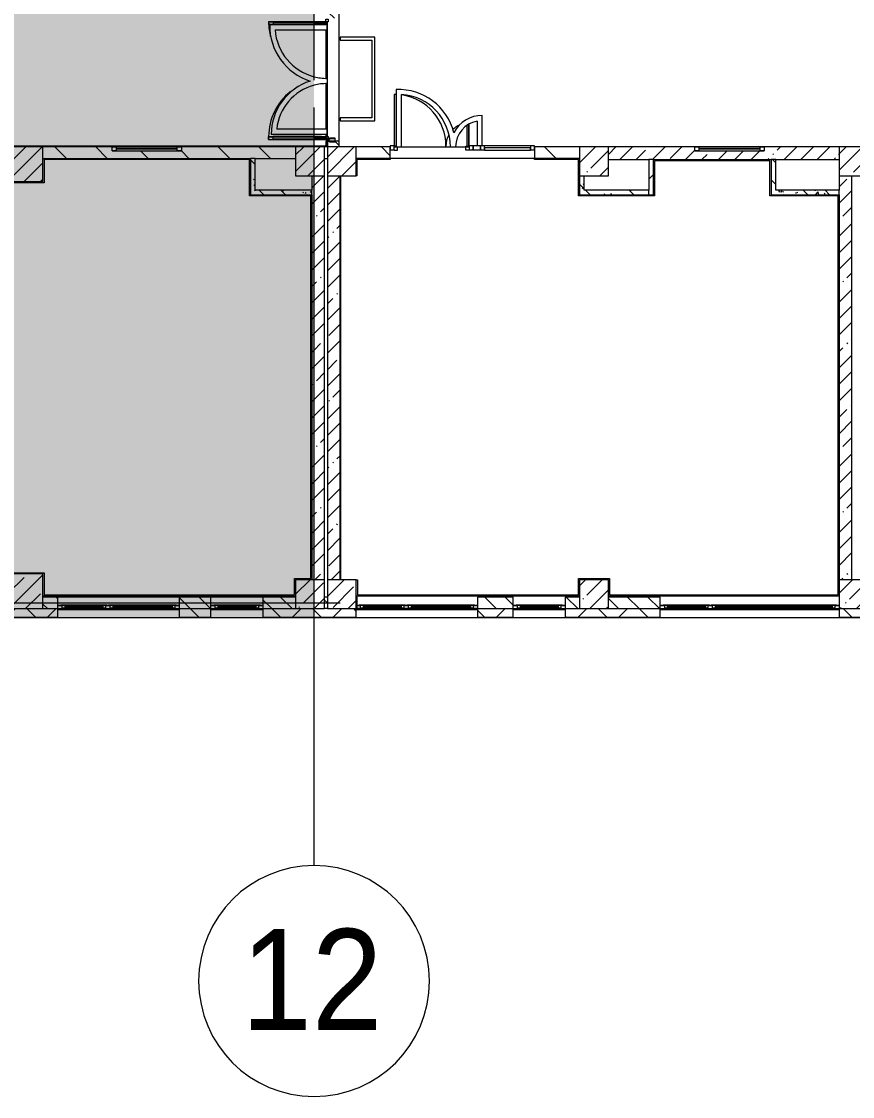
# Model space of a CAD drawing. Header units: millimetres. Extents: x -5524 to 188508, y -8553 to 29000.
# Drawn here: x 94738 to 109138, y -8553 to 10073 of the extents above; entities that cross this region are included whole.
import ezdxf

# ---------------------------------------------------------------- set-up
doc = ezdxf.new("R2010")
doc.units = ezdxf.units.MM
doc.linetypes.add('Осевая', pattern=[3175, 635, -476.25, 1587.5, -476.25])
doc.layers.add('A-DETL-GENF-2', color=7, linetype='Continuous', lineweight=9, true_color=0xc0c0c0, transparency=0.4)
for name, color, linetype, lineweight, true_color in [('A-DETL-GENF-3', 7, 'Continuous', 5, 0xb7b7b7), ('A-DETL-GENF-4', 7, 'Continuous', 5, 0xaaaaaa), ('A-DETL-GENF-5', 7, 'Continuous', 5, 0xe2e2e2), ('A-DOOR-4', 7, 'Continuous', 5, 0xaaaaaa), ('A-DOOR-5', 7, 'Continuous', 5, 0xe2e2e2), ('A-DOOR-6', 7, 'Continuous', 5, 0xb7b7b7), ('A-FLOR-1', 7, 'Continuous', 5, 0xb7b7b7), ('A-FLOR-2', 7, 'Continuous', 5, 0xaaaaaa), ('A-GLAZ-3', 7, 'Continuous', 5, 0x737373), ('A-WALL-3', 7, 'Continuous', 5, 0x737373), ('A-WALL-4', 7, 'Continuous', 9, 0x737373), ('I-WALL-3', 7, 'Continuous', 5, 0x737373), ('I-WALL-4', 7, 'Continuous', 5, 0x787878), ('S-COLS-1', 7, 'Continuous', 5, 0x737373)]:
    doc.layers.add(name, color=color, linetype=linetype, lineweight=lineweight, true_color=true_color)
for name, color, linetype, lineweight in [('A-GLAZ-2', 7, 'Continuous', 5), ('A-GLAZ-CURT-2', 7, 'Continuous', 5), ('A-GLAZ-CWMG-2', 7, 'Continuous', 5), ('A-WALL', 7, 'Continuous', 9), ('A-WALL-2', 7, 'Continuous', 5), ('I-WALL-2', 7, 'Continuous', 5), ('S-COLS-2', 7, 'Continuous', 5), ('Оси', 7, 'Continuous', 9), ('Оси-1', 7, 'Continuous', 20), ('Оси-2', 7, 'Осевая', 9)]:
    doc.layers.add(name, color=color, linetype=linetype, lineweight=lineweight)
doc.styles.add('Arial_1', font='arial.ttf', dxfattribs={"width": 0.9, "height": 1750})
pattern_1 = [(135, (61498, 0), (-176.7767, -176.7767), [])]
pattern_2 = [(45, (61498, 0), (-353.5534, 353.5534), []), (135, (61498, 0), (-353.5534, -353.5534), [])]
pattern_3 = [(45, (61498, 0), (-285.123, 285.123), []), (45, (61783.12, 0), (-285.123, 285.123), [504.031, -100.806, 16.764, -84.042])]
pattern_4 = [(135, (61498, 0), (-377.171, -377.171), [533.4, -88.9, 17.78, -88.9]), (135, (61498, 376.94), (-377.171, -377.171), []), (50, (61498, 0), (637.6445, -55.7866), [66.675, -733.425]), (355, (61498, 0), (-123.349, 668.699), [53.34, -586.74]), (100.451, (61551.14, -4.65), (514.299, 612.908), [56.665, -623.315]), (46.184, (61498, 177.8), (948.776, -147.15), [100.012, -1100.137]), (96.636, (61577.1, 165.5), (830.909, 865.997), [84.998, -934.973]), (351.184, (61498, 177.8), (830.918, 865.988), [80.01, -880.11]), (21, (61586.9, 133.35), (530.6506, -357.928), [66.675, -733.425]), (326, (61586.9, 133.35), (216.308, 644.6585), [53.34, -586.74]), (71.451, (61631.1, 103.5), (746.9596, 286.724), [56.665, -623.315]), (37.5, (61498, 0), (10.8105, 295.9426), [16.764, -562.864, 16.764, -578.866, -588.962]), (37.5, (61498, 0), (10.8105, 295.9426), [-1175.258, 16.764, -572.198]), (7.5, (61498, 0), (233.8692, 350.6318), [16.764, -322.834, 16.764, -549.529, -224.472]), (7.5, (61498, 0), (233.8692, 350.6318), [-905.891, 16.764, -207.708]), (327.5, (61299.75, 0), (474.5678, -20.0513), [16.764, -205.486, 16.764, -676.656, -920.115]), (327.5, (61299.75, 0), (474.5678, -20.0513), [-915.67, 16.764, -903.351]), (317.5, (61210.85, 0), (518.452, 88.9934), [16.764, -272.161, 16.764, -443.738, -653.415]), (317.5, (61210.85, 0), (518.452, 88.9934), [-749.427, 16.764, -636.651])]
pattern_5 = [(45, (-38240, -150), (-285.123, 285.123), []), (45, (-37954.88, -150), (-285.123, 285.123), [504.031, -100.806, 16.764, -84.042])]
pattern_6 = [(45, (-38240, -7650), (-285.123, 285.123), []), (45, (-37954.88, -7650), (-285.123, 285.123), [504.031, -100.806, 16.764, -84.042])]
pattern_7 = [(135, (61498, 0), (-353.5534, -353.5534), [])]

# ---------------------------------------------------------------- blocks, each defined once
blk = doc.blocks.new('BSC_Колонна _Прямоугольная - 500х500-23286270-3_6_1_птичка')
at = {"layer": 'S-COLS-2'}
h = blk.add_hatch(dxfattribs=at)
h.set_pattern_fill('FP_43', color=256, style=0, pattern_type=2)
h.set_pattern_definition([(45, (-38790, -7650), (-285.123, 285.123), []), (45, (-38504.88, -7650), (-285.123, 285.123), [504.031, -100.806, 16.764, -84.042])])
h.paths.add_polyline_path([(-250, -250), (250, -250), (250, 250), (-250, 250), (-250, 101)])
for p, q in [((250, 250), (-250, 250)), ((-250, 250), (-250, -250)), ((250, -250), (250, 250)), ((-250, -250), (250, -250))]:
    blk.add_line(p, q, dxfattribs=at)
blk = doc.blocks.new('BSC_Колонна _Прямоугольная - 500х500-V31-3_6_1_птичка')
at = {"layer": 'S-COLS-2'}
h = blk.add_hatch(dxfattribs=at)
h.set_pattern_fill('FP_44', color=256, style=0, pattern_type=2)
h.set_pattern_definition([(45, (-43160, -7650), (-285.123, 285.123), []), (45, (-42874.88, -7650), (-285.123, 285.123), [504.031, -100.806, 16.764, -84.042])])
h.paths.add_polyline_path([(250, -250), (250, 250), (-250, 250), (-250, -250)])
for p, q in [((250, 250), (-250, 250)), ((-250, 250), (-250, -250)), ((250, -250), (250, 250)), ((-250, -250), (250, -250))]:
    blk.add_line(p, q, dxfattribs=at)
blk = doc.blocks.new('BSC_Колонна _Прямоугольная - 500х500-V32-3_6_1_птичка')
at = {"layer": 'S-COLS-2'}
h = blk.add_hatch(dxfattribs=at)
h.set_pattern_fill('FP_45', color=256, style=0, pattern_type=2)
h.set_pattern_definition([(45, (-47660, -7650), (-285.123, 285.123), []), (45, (-47374.88, -7650), (-285.123, 285.123), [504.031, -100.806, 16.764, -84.042])])
h.paths.add_polyline_path([(250, -250), (250, 250), (-250, 250), (-250, -250), (-115, -250)])
for p, q in [((250, 250), (-250, 250)), ((-250, 250), (-250, -250)), ((250, -250), (250, 250)), ((-250, -250), (250, -250))]:
    blk.add_line(p, q, dxfattribs=at)
blk = doc.blocks.new('BSC_Колонна _Прямоугольная - 500х500-V37-3_6_1_птичка')
at = {"layer": 'S-COLS-2'}
h = blk.add_hatch(dxfattribs=at)
h.set_pattern_fill('FP_50', color=256, style=0, pattern_type=2)
h.set_pattern_definition([(45, (-38790, -150), (-285.123, 285.123), []), (45, (-38504.88, -150), (-285.123, 285.123), [504.031, -100.806, 16.764, -84.042])])
h.paths.add_polyline_path([(250, -250), (250, 250), (-250, 250), (-250, -250)])
for p, q in [((250, 250), (-250, 250)), ((-250, 250), (-250, -250)), ((250, -250), (250, 250)), ((-250, -250), (250, -250))]:
    blk.add_line(p, q, dxfattribs=at)
blk = doc.blocks.new('BSC_Колонна _Прямоугольная - 500х500-V38-3_6_1_птичка')
at = {"layer": 'S-COLS-2'}
h = blk.add_hatch(dxfattribs=at)
h.set_pattern_fill('FP_51', color=256, style=0, pattern_type=2)
h.set_pattern_definition([(45, (-43160, -150), (-285.123, 285.123), []), (45, (-42874.88, -150), (-285.123, 285.123), [504.031, -100.806, 16.764, -84.042])])
h.paths.add_polyline_path([(250, -250), (250, 250), (-250, 250), (-250, -250)])
for p, q in [((250, 250), (-250, 250)), ((-250, 250), (-250, -250)), ((250, -250), (250, 250)), ((-250, -250), (250, -250))]:
    blk.add_line(p, q, dxfattribs=at)
blk = doc.blocks.new('BSC_Колонна _Прямоугольная - 500х500-V39-3_6_1_птичка')
at = {"layer": 'S-COLS-2'}
h = blk.add_hatch(dxfattribs=at)
h.set_pattern_fill('FP_52', color=256, style=0, pattern_type=2)
h.set_pattern_definition([(45, (-47660, -150), (-285.123, 285.123), []), (45, (-47374.88, -150), (-285.123, 285.123), [504.031, -100.806, 16.764, -84.042])])
h.paths.add_polyline_path([(-250, -250), (250, -250), (250, 250), (-250, 250)])
for p, q in [((250, 250), (-250, 250)), ((-250, 250), (-250, -250)), ((250, -250), (250, 250)), ((-250, -250), (250, -250))]:
    blk.add_line(p, q, dxfattribs=at)
blk = doc.blocks.new('BSC_Колонна _Прямоугольная - 600х600-V55-3_6_1_птичка')
at = {"layer": 'S-COLS-2'}
h = blk.add_hatch(dxfattribs=at)
h.set_pattern_fill('FP_75', color=256, style=0, pattern_type=2)
h.set_pattern_definition([(45, (-33310, -7600), (-285.123, 285.123), []), (45, (-33024.88, -7600), (-285.123, 285.123), [504.031, -100.806, 16.764, -84.042])])
h.paths.add_polyline_path([(300, -300), (300, 300), (-300, 300), (-300, -300), (252, -300)])
at = {"layer": 'S-COLS-1'}
for p, q in [((300, 300), (-300, 300)), ((-300, 300), (-300, -300)), ((300, -300), (300, 300)), ((-300, -300), (300, -300))]:
    blk.add_line(p, q, dxfattribs=at)
blk = doc.blocks.new('BSC_Колонна _Прямоугольная - 600х600-V56-3_6_1_птичка')
at = {"layer": 'S-COLS-2'}
h = blk.add_hatch(dxfattribs=at)
h.set_pattern_fill('FP_76', color=256, style=0, pattern_type=2)
h.set_pattern_definition([(45, (-33310, -200), (-285.123, 285.123), []), (45, (-33024.88, -200), (-285.123, 285.123), [504.031, -100.806, 16.764, -84.042])])
h.paths.add_polyline_path([(300, -300), (300, 300), (-300, 300), (-300, -300), (252, -300)])
at = {"layer": 'S-COLS-1'}
for p, q in [((300, 300), (-300, 300)), ((-300, 300), (-300, -300)), ((300, -300), (300, 300)), ((-300, -300), (300, -300))]:
    blk.add_line(p, q, dxfattribs=at)
blk = doc.blocks.new('120_Окно_СКБ_2Ст - 120_Окно_СКБ_2Ст 2100х2400 _мал створка справа_-22446225-3_6_1_птичка')
at = {"layer": 'A-GLAZ-3'}
for p, q in [((-1050, -127), (-1050, -57)), ((-1050, -57), (-980, -57)), ((1050, -57), (-1050, -57)), ((-980, -127), (-1050, -127)), ((-1050, -127), (-1000, -127)), ((-980, -127), (-1000, -127)), ((-1000, -127), (-1000, -137)), ((-1000, -137), (170, -137)), ((170, -137), (-1000, -137)), ((-980, -57), (-980, -127)), ((150, -87), (-980, -87)), ((-980, -87), (-980, -127)), ((-930, -137), (-930, -87)), ((-930, -107), (100, -107)), ((100, -117), (-930, -117)), ((100, -137), (100, -87)), ((150, -127), (150, -57)), ((150, -57), (220, -57)), ((150, -127), (150, -87)), ((220, -127), (150, -127)), ((170, -127), (150, -127)), ((170, -127), (200, -127)), ((170, -137), (170, -127)), ((220, -127), (200, -127)), ((200, -127), (200, -137)), ((200, -137), (1000, -137)), ((1000, -137), (200, -137)), ((220, -57), (220, -127)), ((980, -87), (220, -87)), ((220, -87), (220, -127)), ((270, -137), (270, -87)), ((270, -107), (930, -107)), ((930, -117), (270, -117)), ((930, -137), (930, -87)), ((980, -127), (980, -57)), ((980, -57), (1050, -57)), ((980, -127), (980, -87)), ((1050, -127), (980, -127)), ((1000, -127), (980, -127)), ((1000, -127), (1050, -127)), ((1000, -137), (1000, -127)), ((1050, -57), (1050, -127))]:
    blk.add_line(p, q, dxfattribs=at)
blk = doc.blocks.new('120_Окно_СКБ_1Ст - 120_Окно_СКБ_1Ст 900х2500_h_-22445987-3_6_1_птичка')
at = {"layer": 'A-GLAZ-3'}
for p, q in [((-450, -127), (-450, -57)), ((-450, -57), (-380, -57)), ((450, -57), (-450, -57)), ((-380, -127), (-450, -127)), ((-450, -127), (-400, -127)), ((-380, -127), (-400, -127)), ((-400, -127), (-400, -137)), ((-400, -137), (400, -137)), ((400, -137), (-400, -137)), ((-380, -57), (-380, -127)), ((380, -87), (-380, -87)), ((-380, -87), (-380, -127)), ((-330, -137), (-330, -87)), ((-330, -107), (330, -107)), ((330, -117), (-330, -117)), ((330, -137), (330, -87)), ((380, -127), (380, -57)), ((380, -57), (450, -57)), ((380, -127), (380, -87)), ((450, -127), (380, -127)), ((400, -127), (380, -127)), ((400, -127), (450, -127)), ((400, -137), (400, -127)), ((450, -57), (450, -127))]:
    blk.add_line(p, q, dxfattribs=at)
blk = doc.blocks.new('120_Окно_СКБ_2Ст - 120_Окно_СКБ_2Ст 3100х2500 _мал_створка слева_ 2-V62-3_6_1_птичка')
at = {"layer": 'A-GLAZ-2'}
for p, q in [((-1550, -127), (-1550, -57)), ((-1550, -57), (-1480, -57)), ((1550, -57), (-1550, -57)), ((-1480, -127), (-1550, -127)), ((-1550, -127), (-1500, -127)), ((-1480, -127), (-1500, -127)), ((-1500, -127), (-1500, -137)), ((-1500, -137), (670, -137)), ((670, -137), (-1500, -137)), ((-1480, -57), (-1480, -127)), ((650, -87), (-1480, -87)), ((-1480, -87), (-1480, -127)), ((-1430, -137), (-1430, -87)), ((-1430, -107), (600, -107)), ((600, -117), (-1430, -117)), ((600, -137), (600, -87)), ((650, -127), (650, -57)), ((650, -57), (720, -57)), ((650, -127), (650, -87)), ((720, -127), (650, -127)), ((670, -127), (650, -127)), ((670, -127), (700, -127)), ((670, -137), (670, -127)), ((720, -127), (700, -127)), ((700, -127), (700, -137)), ((700, -137), (1500, -137)), ((1500, -137), (700, -137)), ((720, -57), (720, -127)), ((1480, -87), (720, -87)), ((720, -87), (720, -127)), ((770, -137), (770, -87)), ((770, -107), (1430, -107)), ((1430, -117), (770, -117)), ((1430, -137), (1430, -87)), ((1480, -127), (1480, -57)), ((1480, -57), (1550, -57)), ((1480, -127), (1480, -87)), ((1550, -127), (1480, -127)), ((1500, -127), (1480, -127)), ((1500, -127), (1550, -127)), ((1500, -137), (1500, -127)), ((1550, -57), (1550, -127))]:
    blk.add_line(p, q, dxfattribs=at)
blk = doc.blocks.new('120_Окно_СКБ_2Ст - 120_Окно_СКБ_2Ст 2100х2400 _мал створка справа_-V63-3_6_1_птичка')
at = {"layer": 'A-GLAZ-2'}
for p, q in [((-1050, -127), (-1050, -57)), ((-1050, -57), (-980, -57)), ((1050, -57), (-1050, -57)), ((-980, -127), (-1050, -127)), ((-1050, -127), (-1000, -127)), ((-980, -127), (-1000, -127)), ((-1000, -127), (-1000, -137)), ((-1000, -137), (170, -137)), ((170, -137), (-1000, -137)), ((-980, -57), (-980, -127)), ((150, -87), (-980, -87)), ((-980, -87), (-980, -127)), ((-930, -137), (-930, -87)), ((-930, -107), (100, -107)), ((100, -117), (-930, -117)), ((100, -137), (100, -87)), ((150, -127), (150, -57)), ((150, -57), (220, -57)), ((150, -127), (150, -87)), ((220, -127), (150, -127)), ((170, -127), (150, -127)), ((170, -127), (200, -127)), ((170, -137), (170, -127)), ((220, -127), (200, -127)), ((200, -127), (200, -137)), ((200, -137), (1000, -137)), ((1000, -137), (200, -137)), ((220, -57), (220, -127)), ((980, -87), (220, -87)), ((220, -87), (220, -127)), ((270, -137), (270, -87)), ((270, -107), (930, -107)), ((930, -117), (270, -117)), ((930, -137), (930, -87)), ((980, -127), (980, -57)), ((980, -57), (1050, -57)), ((980, -127), (980, -87)), ((1050, -127), (980, -127)), ((1000, -127), (980, -127)), ((1000, -127), (1050, -127)), ((1000, -137), (1000, -127)), ((1050, -57), (1050, -127))]:
    blk.add_line(p, q, dxfattribs=at)
blk = doc.blocks.new('120_Окно_СКБ_1Ст - 120_Окно_СКБ_1Ст 900х2500_h_-V60-3_6_1_птичка')
at = {"layer": 'A-GLAZ-2'}
for p, q in [((-450, -127), (-450, -57)), ((-450, -57), (-380, -57)), ((450, -57), (-450, -57)), ((-380, -127), (-450, -127)), ((-450, -127), (-400, -127)), ((-380, -127), (-400, -127)), ((-400, -127), (-400, -137)), ((-400, -137), (400, -137)), ((400, -137), (-400, -137)), ((-380, -57), (-380, -127)), ((380, -87), (-380, -87)), ((-380, -87), (-380, -127)), ((-330, -137), (-330, -87)), ((-330, -107), (330, -107)), ((330, -117), (-330, -117)), ((330, -137), (330, -87)), ((380, -127), (380, -57)), ((380, -57), (450, -57)), ((380, -127), (380, -87)), ((450, -127), (380, -127)), ((400, -127), (380, -127)), ((400, -127), (450, -127)), ((400, -137), (400, -127)), ((450, -57), (450, -127))]:
    blk.add_line(p, q, dxfattribs=at)
blk = doc.blocks.new('BSC_Колонна _Прямоугольная - 500х500-V89-3_6_1_птичка')
at = {"layer": 'S-COLS-2'}
h = blk.add_hatch(dxfattribs=at)
h.set_pattern_fill('FP_104', color=256, style=0, pattern_type=2)
h.set_pattern_definition(pattern_5)
h.paths.add_polyline_path([(-17, -250), (70, -250), (70, 250), (-250, 250), (-250, -250)])
h = blk.add_hatch(dxfattribs=at)
h.set_pattern_fill('FP_104', color=256, style=0, pattern_type=2)
h.set_pattern_definition(pattern_5)
h.paths.add_polyline_path([(250, -250), (250, 250), (70, 250), (70, -250)])
at = {"layer": 'S-COLS-1'}
for p, q in [((70, 250), (-250, 250)), ((-250, 250), (-250, -250)), ((-250, -250), (70, -250))]:
    blk.add_line(p, q, dxfattribs=at)
at = {"layer": 'S-COLS-2'}
for p, q in [((250, 250), (70, 250)), ((250, -250), (250, 250)), ((70, -250), (250, -250))]:
    blk.add_line(p, q, dxfattribs=at)
blk = doc.blocks.new('BSC_Колонна _Прямоугольная - 500х500-V90-3_6_1_птичка')
at = {"layer": 'S-COLS-2'}
h = blk.add_hatch(dxfattribs=at)
h.set_pattern_fill('FP_105', color=256, style=0, pattern_type=2)
h.set_pattern_definition(pattern_6)
h.paths.add_polyline_path([(-17, -250), (70, -250), (70, 250), (-250, 250), (-250, -250)])
h = blk.add_hatch(dxfattribs=at)
h.set_pattern_fill('FP_105', color=256, style=0, pattern_type=2)
h.set_pattern_definition(pattern_6)
h.paths.add_polyline_path([(250, -250), (250, 250), (70, 250), (70, -250)])
at = {"layer": 'S-COLS-1'}
for p, q in [((70, 250), (-250, 250)), ((-250, 250), (-250, -250)), ((-250, -250), (70, -250))]:
    blk.add_line(p, q, dxfattribs=at)
at = {"layer": 'S-COLS-2'}
for p, q in [((250, 250), (70, 250)), ((250, -250), (250, 250)), ((70, -250), (250, -250))]:
    blk.add_line(p, q, dxfattribs=at)
blk = doc.blocks.new('120_Окно_СКБ_1Ст - 120_Окно_СКБ_1Ст 400х1200 EI30-24228909-3_6_1_птичка')
at = {"layer": 'A-GLAZ-3'}
for p, q in [((-600, 30), (-600, 100)), ((-600, 100), (-530, 100)), ((600, 100), (-600, 100)), ((-530, 30), (-600, 30)), ((-600, 30), (600, 30)), ((-530, 100), (-530, 30)), ((530, 70), (-530, 70)), ((530, 60), (-530, 60)), ((530, 30), (530, 100)), ((530, 100), (600, 100)), ((600, 30), (530, 30)), ((600, 100), (600, 30))]:
    blk.add_line(p, q, dxfattribs=at)
blk = doc.blocks.new('Прямоугольный импост - 50 x 70 мм-V166-3_6_1_птичка')
at = {"layer": 'A-GLAZ-CWMG-2'}
for p, q in [((-70, 35), (0, 35)), ((-70, -35), (-70, 35)), ((0, 35), (0, -35)), ((0, -35), (-70, -35))]:
    blk.add_line(p, q, dxfattribs=at)
blk = doc.blocks.new('Дверь_Витражная_остекление_ - ДВН_ДАО_Главный вход_1200 в свету-V167-3_6_1_птичка')
at = {"layer": 'A-DOOR-5'}
for points in [[(-647, 30), (-613, 35), (-613, 925), (-647, 922), (-647, 35)], [(607, 30), (647, 35), (647, 410), (607, 378), (607, 35)]]:
    blk.add_hatch(color=256, dxfattribs=at).paths.add_polyline_path(points)
at = {"layer": 'A-DETL-GENF-4'}
for p, q in [((-613, 925), (-647, 925)), ((-647, 925), (-647, 35)), ((607, 385), (607, 30)), ((647, 35), (647, 410)), ((-647, 30), (-613, 30)), ((-613, 30), (-647, 30)), ((-592, -40), (-592, 15)), ((592, -40), (592, 30)), ((592, 30), (647, 30)), ((607, 30), (647, 30)), ((-647, -40), (-592, -40)), ((647, -40), (592, -40))]:
    blk.add_line(p, q, dxfattribs=at)
at = {"layer": 'A-DOOR-4'}
for p, q in [((-647, 925), (-647, 35)), ((647, 410), (647, 35))]:
    blk.add_line(p, q, dxfattribs=at)
for centre, radius, start, end in [((-647, 30), 895, 87.7864, 90), ((-647, 30), 895, 360, 81.929), ((647, 30), 400, 117.1206, 134.5389), ((647, 30), 400, 151.213, 180)]:
    blk.add_arc(centre, radius, start, end, dxfattribs=at)
blk = doc.blocks.new('Системная панель - Стемалит - 40мм-V168-3_6_1_птичка')
at = {"layer": 'A-GLAZ-CURT-2'}
for p, q in [((65, 35), (-65, 35)), ((-65, 35), (-65, -35)), ((65, -35), (65, 35)), ((-65, -35), (65, -35))]:
    blk.add_line(p, q, dxfattribs=at)
blk = doc.blocks.new('Прямоугольный импост - 50 x 70 мм-V169-3_6_1_птичка')
at = {"layer": 'A-GLAZ-CWMG-2'}
for p, q in [((-35, 35), (35, 35)), ((-35, -35), (-35, 35)), ((35, 35), (35, -35)), ((35, -35), (-35, -35))]:
    blk.add_line(p, q, dxfattribs=at)
blk = doc.blocks.new('Прямоугольный импост - 50 x 70 мм-V170-3_6_1_птичка')
at = {"layer": 'A-GLAZ-CWMG-2'}
for p, q in [((0, 35), (-70, 35)), ((-70, 35), (-70, -35)), ((0, -35), (0, 35)), ((-70, -35), (0, -35))]:
    blk.add_line(p, q, dxfattribs=at)
blk = doc.blocks.new('Системная панель - Стекло - 40мм-V171-3_6_1_птичка')
at = {"layer": 'A-GLAZ-CURT-2'}
for p, q in [((397.5, 0), (-397.5, 0)), ((-397.5, 0), (-397.5, -40)), ((397.5, -40), (397.5, 0)), ((-397.5, -40), (397.5, -40))]:
    blk.add_line(p, q, dxfattribs=at)
blk = doc.blocks.new('Прямоугольный импост - 50 x 70 мм-V172-3_6_1_птичка')
at = {"layer": 'A-GLAZ-CWMG-2'}
for p, q in [((-35, 35), (35, 35)), ((-35, -35), (-35, 35)), ((35, 35), (35, -35)), ((35, -35), (-35, -35))]:
    blk.add_line(p, q, dxfattribs=at)
blk = doc.blocks.new('Прямоугольный импост - 50 x 70 мм-V173-3_6_1_птичка')
at = {"layer": 'A-GLAZ-CWMG-2'}
blk.add_line((42060, 7920), (41265, 7920), dxfattribs=at)
blk = doc.blocks.new('Прямоугольный импост - Импост структурный с накладкой - 160мм Темный-31239214-3_6_1_птичка')
at = {"layer": 'A-GLAZ-CWMG-2'}
for p, q in [((-50, 0), (-50, 17)), ((-50, 17), (0, 17)), ((-40, 0), (-50, 0)), ((-40, -40), (-40, 0)), ((0, 0), (-10, 0)), ((-10, 0), (-10, -40)), ((0, 17), (0, 0)), ((-50, -140), (-50, -40)), ((-50, -40), (-40, -40)), ((0, -140), (-50, -140)), ((-10, -40), (0, -40)), ((0, -40), (0, -140))]:
    blk.add_line(p, q, dxfattribs=at)
blk = doc.blocks.new('Дверь_Витражная_остекление_ - ДВН_ДАО_Главный вход_1800 в свету 5-32258809-3_6_1_птичка')
at = {"layer": 'A-DETL-GENF-5'}
for points in [[(-948, -56), (-948, -20), (-993, -20), (-993, -226), (-948, -226)], [(1043, -20), (998, -20), (998, -226), (1043, -226)], [(-948, -313), (-948, -226), (-993, -226), (-993, -1013), (-948, -1013)], [(1043, -313), (1043, -226), (998, -226), (998, -1013), (1043, -1013)]]:
    blk.add_hatch(color=256, dxfattribs=at).paths.add_polyline_path(points)
at = {"layer": 'A-DETL-GENF-3'}
for p, q in [((-993, -1013), (-993, -226)), ((-993, -226), (-993, -1013)), ((-983, -933), (-983, -226)), ((-948, -1013), (-948, -226)), ((-948, -1013), (-948, -226)), ((989, -933), (989, -226)), ((998, -1013), (998, -226)), ((998, -226), (998, -1013)), ((1033, -933), (1033, -226)), ((1043, -1013), (1043, -226)), ((1043, -1013), (1043, -226)), ((-993, -933), (-948, -933)), ((-993, -1013), (-948, -1013)), ((-993, -1013), (-948, -1013)), ((1043, -933), (998, -933)), ((1043, -1013), (998, -1013)), ((998, -1013), (1043, -1013))]:
    blk.add_line(p, q, dxfattribs=at)
at = {"layer": 'A-DETL-GENF-4'}
for p, q in [((-948, -20), (-993, -20)), ((-993, -226), (-993, -20)), ((-948, -20), (-993, -20)), ((-993, -20), (-993, -226)), ((-993, -100), (-948, -100)), ((-983, -226), (-983, -100)), ((-948, -226), (-948, -20)), ((-948, -226), (-948, -20)), ((989, -226), (989, -100)), ((998, -226), (998, -20)), ((998, -20), (998, -226)), ((1043, -100), (998, -100)), ((1033, -226), (1033, -100)), ((1043, -226), (1043, -20)), ((1043, -226), (1043, -20))]:
    blk.add_line(p, q, dxfattribs=at)
at = {"layer": 'A-DOOR-4'}
for p, q in [((-1043, 20), (-993, 20)), ((-1043, -20), (-1043, 20)), ((-993, 20), (-993, -20)), ((993, 20), (1043, 20)), ((993, -20), (993, 20)), ((1043, 20), (1043, -20)), ((-993, -20), (-1043, -20)), ((-993, -226), (-993, -20)), ((993, -226), (993, -20)), ((1043, -20), (993, -20))]:
    blk.add_line(p, q, dxfattribs=at)
at = {"layer": 'A-DOOR-6'}
for p, q in [((-993, -1013), (-993, -226)), ((993, -1013), (993, -226))]:
    blk.add_line(p, q, dxfattribs=at)
for centre, start, end in [((993, -20), 208.9884, 212.16), ((993, -20), 218.4779, 270), ((-993, -20), 270, 285.599)]:
    blk.add_arc(centre, 993, start, end, dxfattribs=at)
blk = doc.blocks.new('Прямоугольный импост - Импост структурный с накладкой - 160мм Темный-31915521-3_6_1_птичка')
at = {"layer": 'A-GLAZ-CWMG-2'}
for p, q in [((-25, 0), (-25, 17)), ((-25, 17), (25, 17)), ((-15, 0), (-25, 0)), ((-15, -40), (-15, 0)), ((25, 0), (15, 0)), ((15, 0), (15, -40)), ((25, 17), (25, 0)), ((-25, -140), (-25, -40)), ((-25, -40), (-15, -40)), ((25, -140), (-25, -140)), ((15, -40), (25, -40)), ((25, -40), (25, -140))]:
    blk.add_line(p, q, dxfattribs=at)
blk = doc.blocks.new('120_Окно_СКБ_1Ст - 120_Окно_СКБ_1Ст 400х1200 EI30-V179-3_6_1_птичка')
at = {"layer": 'A-GLAZ-2'}
for p, q in [((-600, 40), (-600, 110)), ((-600, 110), (-530, 110)), ((600, 110), (-600, 110)), ((-530, 40), (-600, 40)), ((-600, 40), (600, 40)), ((-530, 110), (-530, 40)), ((530, 80), (-530, 80)), ((530, 70), (-530, 70)), ((530, 40), (530, 110)), ((530, 110), (600, 110)), ((600, 40), (530, 40)), ((600, 110), (600, 40))]:
    blk.add_line(p, q, dxfattribs=at)
blk = doc.blocks.new('Ось сетки - D8-29747960-3_6_1_птичка')
at = {"layer": 'Оси-1'}
for start, end in [(360, 180), (180, 360)]:
    blk.add_arc((0, 0), 4, start, end, dxfattribs=at)

msp = doc.modelspace()

# ---------------------------------------------------------------- hatches: boundary and pattern name
at = {"layer": 'A-DETL-GENF-2'}
msp.add_hatch(color=256, dxfattribs=at).paths.add_polyline_path([(97856.6, -258), (99808, -258), (99808, 15358), (61230, 15358), (61230, -258), (96924.4, -258)])
at = {"layer": 'A-WALL-2'}
h = msp.add_hatch(dxfattribs=at)
h.set_pattern_fill('FP_66', color=256, style=0, pattern_type=2)
h.set_pattern_definition(pattern_1)
h.paths.add_polyline_path([(95108, -100), (95368, -100), (95368, 100), (95108, 100), (95108, 39.5)])
h.paths.add_polyline_path([(99488, -100), (99488, 100), (98921, 100), (98921, -100)])
h.paths.add_polyline_path([(97468, -100), (98021, -100), (98021, 100), (97468, 100)])
h.paths.add_polyline_path([(87658, -100), (87907.7, -100), (87907.7, 100), (87658, 100), (87658, -63.8)])
h.paths.add_polyline_path([(83408, -100), (83408, 100), (83108, 100), (83108, -100)])
h.paths.add_polyline_path([(86670.4, -100), (87058, -100), (87058, 100), (86308, 100), (86308, -100)])
h.paths.add_polyline_path([(84008, -100), (84208, -100), (84208, 100), (84008, 100), (84008, 63.6)])
h.paths.add_polyline_path([(91307.7, -100), (91480.8, -100), (91480.8, 100), (91307.7, 100), (91307.7, 55.2)])
h.paths.add_polyline_path([(82208, -100), (82208, 100), (80858, 100), (80858, -100), (81077.3, -100)])
h.paths.add_polyline_path([(93195.7, -100), (93608, -100), (93608, 100), (92380.8, 100), (92380.8, -100)])
h.paths.add_polyline_path([(78280.8, -100), (78758, -100), (78758, 100), (78008, 100), (78008, -100)])
h.paths.add_polyline_path([(68958.9, -100), (69158, -100), (69158, 100), (68328, 100), (68328, -100)])
h.paths.add_polyline_path([(72608, -100), (72608, 100), (71857.7, 100), (71857.7, -100)])
h.paths.add_polyline_path([(73508, -100), (73658, -100), (73658, 100), (73508, 100)])
h.paths.add_polyline_path([(77108, -100), (77108, 100), (76358, 100), (76358, -100)])
h = msp.add_hatch(dxfattribs=at)
h.set_pattern_fill('FP_66', color=256, style=0, pattern_type=2)
h.set_pattern_definition(pattern_1)
h.paths.add_polyline_path([(123108, -100), (123108, 100), (122908, 100), (122908, -100), (123025.6, -100)])
h.paths.add_polyline_path([(126908, -100), (126908, 100), (126658, 100), (126658, -100), (126754.3, -100)])
h.paths.add_polyline_path([(125758, -100), (125758, 100), (125208, 100), (125208, -100)])
h.paths.add_polyline_path([(109408, -100), (109658, -100), (109658, 100), (109408, 100), (109408, 5.7)])
h.paths.add_polyline_path([(111758, -100), (112508, -100), (112508, 100), (111758, 100)])
h.paths.add_polyline_path([(113908, -100), (114158, -100), (114158, 100), (113908, 100), (113908, 33.3)])
h.paths.add_polyline_path([(117008, -100), (117008, 100), (116258, 100), (116258, -100), (116500.3, -100)])
h.paths.add_polyline_path([(118408, -100), (119308, -100), (119308, 100), (118408, 100), (118408, -52.2)])
h.paths.add_polyline_path([(104408, -100), (104408, 100), (104158, 100), (104158, -100)])
h.paths.add_polyline_path([(99988, -100), (100038, -100), (100038, 100), (99988, 100)])
h.paths.add_polyline_path([(105808, -100), (105808, 100), (104908, 100), (104908, -100), (105314.1, -100)])
h.paths.add_polyline_path([(102638, -100), (103258, -100), (103258, 100), (102638, 100)])
h = msp.add_hatch(dxfattribs=at)
h.set_pattern_fill('FP_68', color=256, style=0, pattern_type=2)
h.set_pattern_definition(pattern_2)
h.paths.add_polyline_path([(95368, -250), (95368, -100), (94508, -100), (94508, -250), (95108, -250)])
h.paths.add_polyline_path([(97468, -250), (98021, -250), (98021, -100), (97468, -100)])
h.paths.add_polyline_path([(99808, -250), (99808, -100), (98921, -100), (98921, -250), (99721, -250)])
h.paths.add_polyline_path([(87907.7, -250), (87907.7, -100), (86308, -100), (86308, -250), (87658, -250)])
h.paths.add_polyline_path([(91307.7, -250), (91480.8, -250), (91480.8, -100), (90707.7, -100), (90707.7, -250)])
h.paths.add_polyline_path([(82208, -250), (82208, -100), (80858, -100), (80858, -250), (81077.3, -250)])
h.paths.add_polyline_path([(83873.9, -250), (84208, -250), (84208, -100), (83108, -100), (83108, -250)])
h.paths.add_polyline_path([(92380.8, -250), (93608, -250), (93608, -100), (92380.8, -100)])
h.paths.add_polyline_path([(78008, -250), (78758, -250), (78758, -100), (78008, -100)])
h.paths.add_polyline_path([(76358, -250), (77108, -250), (77108, -100), (76358, -100)])
h.paths.add_polyline_path([(74258, -250), (74258, -100), (73508, -100), (73508, -250), (73619.9, -250)])
h.paths.add_polyline_path([(69757.7, -250), (69757.7, -100), (68328, -100), (68328, -250), (68958.9, -250)])
h.paths.add_polyline_path([(72608, -250), (72608, -100), (71857.7, -100), (71857.7, -250)])
h.paths.add_polyline_path([(62433.7, -250), (65228, -250), (65228, -100), (61238, -100), (61238, -250)])
h = msp.add_hatch(dxfattribs=at)
h.set_pattern_fill('FP_68', color=256, style=0, pattern_type=2)
h.set_pattern_definition(pattern_2)
h.paths.add_polyline_path([(109408, -250), (109658, -250), (109658, -100), (108908, -100), (108908, -250), (109042.8, -250)])
h.paths.add_polyline_path([(118125.1, -250), (118125.1, -100), (117908, -100), (117908, -250)])
h.paths.add_polyline_path([(112508, -250), (112508, -100), (111758, -100), (111758, -250)])
h.paths.add_polyline_path([(116500.3, -250), (117008, -250), (117008, -100), (116258, -100), (116258, -250)])
h.paths.add_polyline_path([(113408, -250), (114158, -250), (114158, -100), (113408, -100)])
h.paths.add_polyline_path([(104158, -250), (105808, -250), (105808, -100), (104158, -100)])
h.paths.add_polyline_path([(102638, -250), (103258, -250), (103258, -100), (102638, -100)])
h.paths.add_polyline_path([(100538, -250), (100538, -100), (99808, -100), (99808, -250)])
at = {"layer": 'I-WALL-2'}
h = msp.add_hatch(dxfattribs=at)
h.set_pattern_fill('FP_67', color=256, style=0, pattern_type=2)
h.set_pattern_definition(pattern_7)
h.paths.add_polyline_path([(100038, 7900), (100238, 7900), (100238, 8000), (100038, 8000)])
h.paths.add_polyline_path([(100038, 10130), (100238, 10130), (100238, 10230), (100038, 10230)])
h = msp.add_hatch(dxfattribs=at)
h.set_pattern_fill('FP_67', color=256, style=0, pattern_type=2)
h.set_pattern_definition(pattern_7)
h.paths.add_polyline_path([(91307.7, 7700), (92008, 7700), (92008, 7900), (91307.7, 7900), (91307.7, 7751.2)])
h.paths.add_polyline_path([(95992.3, 7700), (99488, 7700), (99488, 7900), (97508, 7900), (97508, 7830), (96308, 7830), (96308, 7900), (95108, 7900), (95108, 7700)])
h = msp.add_hatch(dxfattribs=at)
h.set_pattern_fill('FP_67', color=256, style=0, pattern_type=2)
h.set_pattern_definition(pattern_7)
h.paths.add_polyline_path([(104408, 7700), (104408, 7900), (103628, 7900), (103628, 7700)])
h.paths.add_polyline_path([(101128, 7700), (101128, 7900), (100538, 7900), (100538, 7700)])
h.paths.add_polyline_path([(100038, 7700), (100038, 7900), (99988, 7900), (99988, 7700)])
h = msp.add_hatch(dxfattribs=at)
h.set_pattern_fill('FP_64', color=256, style=0, pattern_type=2)
h.set_pattern_definition(pattern_3)
h.paths.add_polyline_path([(107808, 7680), (108908, 7680), (108908, 7900), (107608, 7900), (107608, 7830), (106408, 7830), (106408, 7900), (104908, 7900), (104908, 7680), (107728, 7680)])
h = msp.add_hatch(dxfattribs=at)
h.set_pattern_fill('FP_69', color=256, style=0, pattern_type=2)
h.set_pattern_definition([(45, (61498, 0), (-176.7767, 176.7767), [])])
h.paths.add_polyline_path([(105688, 7070), (105688, 7680), (105608, 7680), (105608, 7070)])
h = msp.add_hatch(dxfattribs=at)
h.set_pattern_fill('FP_64', color=256, style=0, pattern_type=2)
h.set_pattern_definition(pattern_3)
h.paths.add_polyline_path([(99808, 400), (99808, 7400), (99768, 7400), (99768, 400)])
h = msp.add_hatch(dxfattribs=at)
h.set_pattern_fill('FP_64', color=256, style=0, pattern_type=2)
h.set_pattern_definition(pattern_3)
h.paths.add_polyline_path([(99808, 400), (99988, 400), (99988, 7400), (99808, 7400), (99808, 809.6)])
h = msp.add_hatch(dxfattribs=at)
h.set_pattern_fill('FP_64', color=256, style=0, pattern_type=2)
h.set_pattern_definition(pattern_3)
h.paths.add_polyline_path([(100038, 400), (100258, 400), (100258, 7400), (100038, 7400), (100038, 809.6)])
h = msp.add_hatch(dxfattribs=at)
h.set_pattern_fill('FP_64', color=256, style=0, pattern_type=2)
h.set_pattern_definition(pattern_3)
h.paths.add_polyline_path([(109128, 400), (109128, 7400), (108908, 7400), (108908, 400), (109118.5, 400)])
at = {"layer": 'I-WALL-4'}
h = msp.add_hatch(dxfattribs=at)
h.set_pattern_fill('FP_72', color=256, style=0, pattern_type=2)
h.set_pattern_definition(pattern_4)
h.paths.add_polyline_path([(98788, 7150), (98788, 7700), (98708, 7700), (98708, 7150)])
h = msp.add_hatch(dxfattribs=at)
h.set_pattern_fill('FP_72', color=256, style=0, pattern_type=2)
h.set_pattern_definition(pattern_4)
h.paths.add_polyline_path([(107808, 7070), (107808, 7680), (107728, 7680), (107728, 7070)])
h = msp.add_hatch(dxfattribs=at)
h.set_pattern_fill('FP_72', color=256, style=0, pattern_type=2)
h.set_pattern_definition(pattern_4)
h.paths.add_polyline_path([(104488, 7150), (104488, 7400), (104408, 7400), (104408, 7150)])
h = msp.add_hatch(dxfattribs=at)
h.set_pattern_fill('FP_72', color=256, style=0, pattern_type=2)
h.set_pattern_definition(pattern_4)
h.paths.add_polyline_path([(99768, 7070), (99768, 7150), (98708, 7150), (98708, 7070), (99721, 7070)])
h = msp.add_hatch(dxfattribs=at)
h.set_pattern_fill('FP_72', color=256, style=0, pattern_type=2)
h.set_pattern_definition(pattern_4)
h.paths.add_polyline_path([(105608, 7070), (105608, 7150), (104408, 7150), (104408, 7070), (105314.1, 7070)])
h = msp.add_hatch(dxfattribs=at)
h.set_pattern_fill('FP_72', color=256, style=0, pattern_type=2)
h.set_pattern_definition(pattern_4)
h.paths.add_polyline_path([(108908, 7070), (108908, 7150), (107808, 7150), (107808, 7070)])

# ---------------------------------------------------------------- linework, layer by layer
at = {"layer": 'A-FLOR-1'}
for p, q in [((100035, 10018), (99040.3, 10018)), ((99132.3, 9928), (100035, 9928)), ((100035, 8207.6), (99160.6, 8207.6)), ((99066, 8117.6), (100035, 8117.6)), ((94508, 7920), (100007.5, 7920)), ((98688, 7680), (95128, 7680)), ((95128, 7680), (95128, 7280)), ((98688, 7050), (98688, 7680)), ((95128, 7280), (94508, 7280)), ((99753, 7050), (98688, 7050)), ((99753, 420), (99753, 7050)), ((94488, 520), (95128, 520)), ((95128, 520), (95128, 140)), ((99468, 140), (99468, 420)), ((99468, 420), (99753, 420)), ((95128, 140), (99468, 140))]:
    msp.add_line(p, q, dxfattribs=at)
for centre, radius, start, end in [((100035, 9992), 995, 178.50265, 252.82384), ((100035, 9992), 905, 184.05524, 255.45477), ((100035, 8118), 969, 107.65196, 180.02266), ((100035, 8118), 879, 104.98919, 174.14835)]:
    msp.add_arc(centre, radius, start, end, dxfattribs=at)
at = {"layer": 'A-FLOR-2'}
for p, q in [((100017.5, 10065), (100017.5, 10018)), ((100018, 10018), (100018, 10065)), ((100017.5, 9928), (100017.5, 9088.1)), ((100018, 9088.1), (100018, 9928)), ((100035, 9928), (100035, 10018)), ((100858, 9799.8), (100258, 9799.8)), ((100258, 9799.8), (100258, 9749.8)), ((100258, 9749.8), (100808, 9749.8)), ((100808, 9749.8), (100808, 8401.7)), ((100858, 8351.7), (100858, 9799.8)), ((100017.5, 8995.9), (100017.5, 8207.6)), ((100018, 8207.6), (100018, 8995.9)), ((100038, 8997), (100038, 9087)), ((101232, 8894.4), (101232, 7900)), ((101322, 7900), (101322, 8806.8)), ((100808, 8401.7), (100258, 8401.7)), ((100258, 8401.7), (100258, 8351.7)), ((102722.2, 7920), (102722.2, 8443.9)), ((100035, 8117.6), (100035, 8207.6)), ((100258, 8351.7), (100858, 8351.7)), ((102632.2, 8346.4), (102632.2, 7920)), ((100017.5, 8117.6), (100017.5, 8080)), ((100018, 8080), (100018, 8117.6)), ((100017.5, 7991.2), (100017.5, 7931)), ((100017.5, 7911), (100017.5, 7900)), ((100018, 7931), (100018, 7990.6)), ((101232, 7900), (101322, 7900)), ((102170.7, 7903.5), (102260.7, 7903.5)), ((101128, 7680), (100548, 7680)), ((100548, 7680), (100548, 7400)), ((101128, 7700), (101128, 7680)), ((103628, 7680), (103628, 7700)), ((104388, 7680), (103628, 7680)), ((104388, 7050), (104388, 7680)), ((107708, 7660), (105708, 7660)), ((105708, 7660), (105708, 7050)), ((107708, 7050), (107708, 7660)), ((100268, 7400), (100268, 400)), ((100548, 7400), (100538, 7400)), ((105708, 7050), (104388, 7050)), ((108888, 7050), (107708, 7050)), ((108888, 140), (108888, 7050)), ((100538, 400), (100558, 400)), ((100558, 400), (100558, 140)), ((104388, 140), (104388, 420)), ((104388, 420), (104928, 420)), ((104928, 420), (104928, 140)), ((100558, 140), (104388, 140)), ((104928, 140), (108888, 140))]:
    msp.add_line(p, q, dxfattribs=at)
for centre, radius, start, end in [((100035, 9992), 905, 255.45477, 270.18994), ((100035, 8118), 879, 89.80445, 104.98919), ((101265.7, 7900), 995, 14.33829, 91.93805), ((101265.6, 7903.5), 905, 360, 86.42904), ((102714.7, 7900), 544, 89.21005, 153.06648), ((102714.7, 7900), 454, 100.46985, 179.55829)]:
    msp.add_arc(centre, radius, start, end, dxfattribs=at)
at = {"layer": 'A-WALL'}
for p, q in [((105688, 7680), (105608, 7680)), ((107808, 7680), (107728, 7680)), ((105608, 7070), (105608, 7150)), ((108908, 7070), (108908, 7150)), ((100038, -100), (99988, -100)), ((102638, -100), (103258, -100)), ((104158, -100), (104408, -100)), ((104908, -100), (105808, -100)), ((102638, -250), (103258, -250)), ((102638, -253), (103258, -253)), ((104158, -250), (105808, -250)), ((104158, -253), (105808, -253)), ((108908, -250), (109658, -250)), ((108908, -253), (109658, -253))]:
    msp.add_line(p, q, dxfattribs=at)
at = {"layer": 'A-WALL-2'}
for p, q in [((100027.5, 7931), (100007.5, 7931)), ((100007.5, 7931), (100007.5, 7911)), ((100007.5, 7911), (100027.5, 7911)), ((100027.5, 7911), (100027.5, 7931)), ((100038, 100), (99988, 100)), ((103258, 100), (102638, 100)), ((102638, 100), (102638, -258)), ((103258, -258), (103258, 100)), ((104408, 100), (104158, 100)), ((104158, 100), (104158, -258)), ((105808, 100), (104908, 100)), ((105808, -258), (105808, 100)), ((100538, -258), (100538, -100)), ((100538, -100), (100548, -100)), ((103258, -100), (104158, -100)), ((105808, -100), (108908, -100)), ((108908, -100), (108908, -258)), ((111758, -258), (98021, -258))]:
    msp.add_line(p, q, dxfattribs=at)
at = {"layer": 'A-WALL-3'}
for p, q in [((95368, 100), (95108, 100)), ((95368, -258), (95368, 100)), ((98021, 100), (97468, 100)), ((97468, 100), (97468, -258)), ((98021, -258), (98021, 100)), ((99488, 100), (98921, 100)), ((98921, 100), (98921, -258)), ((95368, -100), (97468, -100)), ((98021, -100), (98921, -100)), ((98021, -258), (91480.8, -258))]:
    msp.add_line(p, q, dxfattribs=at)
at = {"layer": 'A-WALL-4'}
for p, q in [((98788, 7700), (98708, 7700)), ((99768, 7070), (99768, 7150)), ((95108, -100), (95368, -100)), ((97468, -100), (98021, -100)), ((98921, -100), (99488, -100)), ((94508, -250), (95368, -250)), ((94508, -253), (95368, -253)), ((97468, -250), (98021, -250)), ((97468, -253), (98021, -253)), ((98921, -250), (100538, -250)), ((98921, -253), (100538, -253))]:
    msp.add_line(p, q, dxfattribs=at)
at = {"layer": 'I-WALL-2'}
for p, q in [((100038, 9087), (100038, 10065)), ((100238, 10230), (100238, 7900)), ((100038, 8080), (100038, 8997)), ((100038, 7900), (99988, 7900)), ((100238, 8000), (100038, 8000)), ((100038, 8000), (100038, 7900)), ((101128, 7900), (100538, 7900)), ((101128, 7700), (101128, 7900)), ((101198, 7900), (101232, 7900)), ((101322, 7900), (102493, 7900)), ((104408, 7900), (103628, 7900)), ((103628, 7900), (103628, 7700)), ((106408, 7900), (104908, 7900)), ((108908, 7900), (107608, 7900)), ((99988, 7700), (100038, 7700)), ((104408, 7700), (100538, 7700)), ((104908, 7680), (105608, 7680)), ((105608, 7680), (105608, 7150)), ((105688, 7070), (105688, 7680)), ((105688, 7680), (107728, 7680)), ((107728, 7680), (107728, 7070)), ((107808, 7150), (107808, 7680)), ((107808, 7680), (108908, 7680)), ((99988, 400), (99988, 7400)), ((100038, 7400), (100038, 400)), ((100258, 400), (100258, 7400)), ((104408, 7400), (104408, 7070)), ((104488, 7150), (104488, 7400)), ((108908, 7400), (108908, 7150)), ((109128, 400), (109128, 7400)), ((105608, 7150), (104488, 7150)), ((108908, 7150), (107808, 7150)), ((104408, 7070), (105688, 7070)), ((107728, 7070), (108908, 7070)), ((108908, 7070), (108908, 400)), ((100548, 120), (104408, 120)), ((100548, 120), (100548, -100)), ((104908, 120), (108908, 120)), ((102638, -100), (100548, -100))]:
    msp.add_line(p, q, dxfattribs=at)
at = {"layer": 'I-WALL-3'}
for p, q in [((96308, 7900), (95108, 7900)), ((99488, 7900), (97508, 7900)), ((95108, 7700), (98708, 7700)), ((98708, 7700), (98708, 7070)), ((98788, 7150), (98788, 7700)), ((98788, 7700), (99488, 7700)), ((99768, 7400), (99768, 7150)), ((99768, 7150), (98788, 7150)), ((98708, 7070), (99768, 7070)), ((99768, 7070), (99768, 400)), ((95108, 120), (99468, 120)), ((95128, 100), (95128, 120)), ((97468, 100), (95368, 100)), ((98921, 100), (98021, 100)), ((99468, 120), (99468, 100))]:
    msp.add_line(p, q, dxfattribs=at)
at = {"layer": 'Оси'}
for p, q in [((99808, -4552.8), (99808, 7947.2)), ((87758, 0), (100258, 0))]:
    msp.add_line(p, q, dxfattribs=at)
at = {"layer": 'Оси-2'}
msp.add_line((99808, 7947.2), (99808, 11277.7), dxfattribs=at)

# ---------------------------------------------------------------- block references
at = {"layer": 'A-DOOR-4', "rotation": 269.9999999999999}
msp.add_blockref('Дверь_Витражная_остекление_ - ДВН_ДАО_Главный вход_1800 в свету 5-32258809-3_6_1_птичка', (100034, 9072.5), dxfattribs=at)
at = {"layer": 'A-DOOR-4'}
msp.add_blockref('Дверь_Витражная_остекление_ - ДВН_ДАО_Главный вход_1200 в свету-V167-3_6_1_птичка', (101845.5, 7885), dxfattribs=at)
at = {"layer": 'A-GLAZ-2'}
msp.add_blockref('120_Окно_СКБ_1Ст - 120_Окно_СКБ_1Ст 400х1200 EI30-V179-3_6_1_птичка', (107008, 7790), dxfattribs=at)
at = {"layer": 'A-GLAZ-2', "rotation": 180}
for name, p in [('120_Окно_СКБ_2Ст - 120_Окно_СКБ_2Ст 2100х2400 _мал створка справа_-V63-3_6_1_птичка', (101588, -175)), ('120_Окно_СКБ_1Ст - 120_Окно_СКБ_1Ст 900х2500_h_-V60-3_6_1_птичка', (103708, -175)), ('120_Окно_СКБ_2Ст - 120_Окно_СКБ_2Ст 3100х2500 _мал_створка слева_ 2-V62-3_6_1_птичка', (107358, -175))]:
    msp.add_blockref(name, p, dxfattribs=at)
at = {"layer": 'A-GLAZ-3'}
msp.add_blockref('120_Окно_СКБ_1Ст - 120_Окно_СКБ_1Ст 400х1200 EI30-24228909-3_6_1_птичка', (96908, 7800), dxfattribs=at)
at = {"layer": 'A-GLAZ-3', "rotation": 180}
for name, p in [('120_Окно_СКБ_2Ст - 120_Окно_СКБ_2Ст 2100х2400 _мал створка справа_-22446225-3_6_1_птичка', (96418, -175)), ('120_Окно_СКБ_1Ст - 120_Окно_СКБ_1Ст 900х2500_h_-22445987-3_6_1_птичка', (98471, -175))]:
    msp.add_blockref(name, p, dxfattribs=at)
at = {"layer": 'A-GLAZ-CURT-2'}
for name, p in [('Системная панель - Стемалит - 40мм-V168-3_6_1_птичка', (102628, 7885)), ('Системная панель - Стекло - 40мм-V171-3_6_1_птичка', (103160.5, 7885))]:
    msp.add_blockref(name, p, dxfattribs=at)
at = {"layer": 'A-GLAZ-CWMG-2', "extrusion": (0, 0, -1)}
for name, p, rotation in [('Прямоугольный импост - Импост структурный с накладкой - 160мм Темный-31239214-3_6_1_птичка', (-100034, 8000), 270.0000000000001), ('Прямоугольный импост - Импост структурный с накладкой - 160мм Темный-31915521-3_6_1_птичка', (-100034, 8015), 270.0000000000001), ('Прямоугольный импост - 50 x 70 мм-V169-3_6_1_птичка', (-102528, 7885), 180), ('Прямоугольный импост - 50 x 70 мм-V172-3_6_1_птичка', (-102728, 7885), 180), ('Прямоугольный импост - 50 x 70 мм-V166-3_6_1_птичка', (-103628, 7885), 180)]:
    msp.add_blockref(name, p, dxfattribs=dict(at, rotation=rotation))
at = {"layer": 'A-GLAZ-CWMG-2', "rotation": 180}
msp.add_blockref('Прямоугольный импост - 50 x 70 мм-V170-3_6_1_птичка', (101128, 7885), dxfattribs=at)
at = {"layer": 'A-GLAZ-CWMG-2'}
msp.add_blockref('Прямоугольный импост - 50 x 70 мм-V173-3_6_1_птичка', (61498, 0), dxfattribs=at)
at = {"layer": 'S-COLS-1'}
for name, p in [('BSC_Колонна _Прямоугольная - 600х600-V55-3_6_1_птичка', (94808, 7600)), ('BSC_Колонна _Прямоугольная - 600х600-V56-3_6_1_птичка', (94808, 200))]:
    msp.add_blockref(name, p, dxfattribs=at)
at = {"layer": 'S-COLS-2'}
for name, p in [('BSC_Колонна _Прямоугольная - 500х500-V90-3_6_1_птичка', (99738, 7650)), ('BSC_Колонна _Прямоугольная - 500х500-23286270-3_6_1_птичка', (100288, 7650)), ('BSC_Колонна _Прямоугольная - 500х500-V31-3_6_1_птичка', (104658, 7650)), ('BSC_Колонна _Прямоугольная - 500х500-V32-3_6_1_птичка', (109158, 7650)), ('BSC_Колонна _Прямоугольная - 500х500-V89-3_6_1_птичка', (99738, 150)), ('BSC_Колонна _Прямоугольная - 500х500-V37-3_6_1_птичка', (100288, 150)), ('BSC_Колонна _Прямоугольная - 500х500-V38-3_6_1_птичка', (104658, 150)), ('BSC_Колонна _Прямоугольная - 500х500-V39-3_6_1_птичка', (109158, 150))]:
    msp.add_blockref(name, p, dxfattribs=at)
at = {"layer": 'Оси-1', "xscale": 499.9999999999995, "yscale": 499.9999999999995, "zscale": 499.9999999999995}
msp.add_blockref('Ось сетки - D8-29747960-3_6_1_птичка', (99808, -6552.8), dxfattribs=at)

# ---------------------------------------------------------------- texts
at = {"layer": 'Оси', "insert": (98544.9, -5649.6), "char_height": 1750, "width": 3030.379, "attachment_point": 1, "style": 'Arial_1'}
msp.add_mtext('12', dxfattribs=at)

doc.saveas('drawing.dxf')
